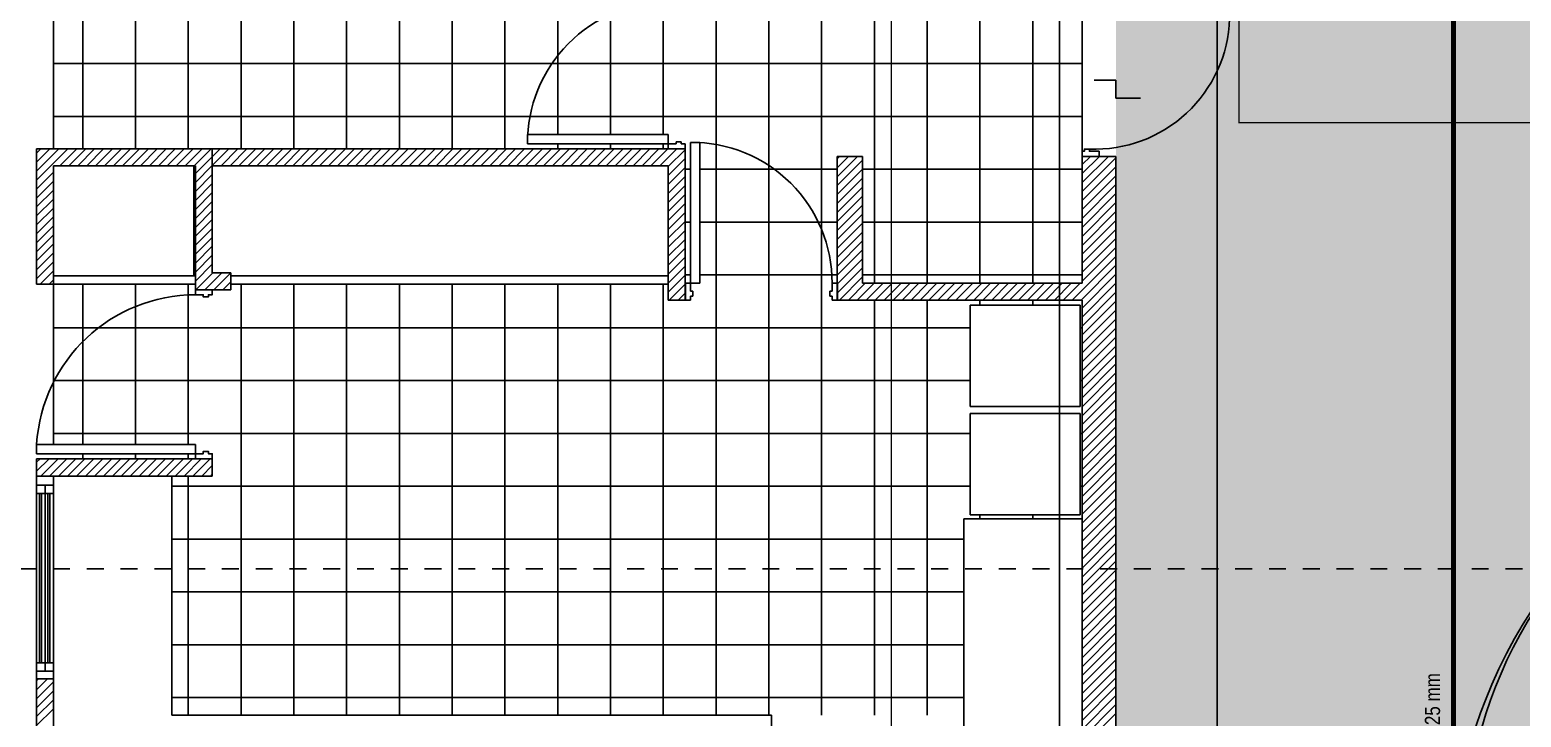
# Model space of a CAD drawing. Header units: metres. Extents: x -22 to 82, y -7 to 32.
# Drawn here: x 7.38 to 16.2, y 0.79 to 4.85 of the extents above; entities that cross this region are included whole.
import ezdxf

# ---------------------------------------------------------------- set-up
doc = ezdxf.new("R2010")
doc.units = ezdxf.units.M
doc.header["$LTSCALE"] = 2
doc.header["$MEASUREMENT"] = 0
for name, pattern in [('BORDER', [44.45, 12.7, -6.35, 12.7, -6.35, 0, -6.35]), ('DASHDOT', [25.4, 12.7, -6.35, 0, -6.35]), ('HIDDEN', [0.375, 0.25, -0.125])]:
    doc.linetypes.add(name, pattern=pattern)
for name, color, linetype in [('AGUA_FRIA', 170, 'HIDDEN'), ('AR-CARPINTERIA_015', 252, 'CONTINUOUS'), ('AR-CARPINTERIA_DET_01', 252, 'CONTINUOUS'), ('AR-CARPINTERIA_DET_BARRIDO', 252, 'CONTINUOUS'), ('PDF2_-FADE-IS-AC', 240, 'CONTINUOUS'), ('PDF2_-FADE-IS-AFMONT', 160, 'CONTINUOUS'), ('PDF2_-FADE-IS-TXT', 7, 'CONTINUOUS'), ('ZHATCH_VEREDA', 254, 'CONTINUOUS'), ('ZLINEA_DE_EJES', 6, 'BORDER'), ('ZSILUETAEDIFICIO', 253, 'CONTINUOUS')]:
    doc.layers.add(name, color=color, linetype=linetype)
doc.styles.add('SANSS___', font='sanss___.ttf')

# ---------------------------------------------------------------- blocks, each defined once
blk = doc.blocks.new('PCH09_-_PLANTA')
at = {"layer": 'AR-CARPINTERIA_015', "linetype": 'Continuous'}
blk.add_lwpolyline([(0.0866, 0.0528), (0.0366, 0.0528), (0.0366, 0.8728), (0.0866, 0.8728)], close=True, dxfattribs=at)
at = {"layer": 'AR-CARPINTERIA_DET_01', "linetype": 'Continuous'}
for points in [[(0, 0), (0, 0.0998), (0.0299, 0.0998), (0.0299, 0.0434), (0.0429, 0.0434), (0.0429, 0.0135), (0.0299, 0.0135), (0.0299, 0)], [(0.9, 0), (0.9, 0.0998), (0.8701, 0.0998), (0.8701, 0.0434), (0.8571, 0.0434), (0.8571, 0.0135), (0.8701, 0.0135), (0.8701, 0)]]:
    blk.add_lwpolyline(points, close=True, dxfattribs=at)
at = {"layer": 'AR-CARPINTERIA_DET_BARRIDO', "ltscale": 3}
blk.add_arc((0.0597, 0.0753), 0.798, 357.71319, 88.06891, dxfattribs=at)

msp = doc.modelspace()

# ---------------------------------------------------------------- hatches: boundary and pattern name
at = {"layer": 'ZHATCH_VEREDA'}
h = msp.add_hatch(color=256, dxfattribs=at)
h.dxf.hatch_style = 1
h.paths.add_polyline_path([(20.8054, 9.5), (13.8056, 9.5), (13.8056, -1.5), (20.8054, -1.5), (20.8054, 5.8), (21.5056, 5.8), (21.5056, 6.85), (20.8056, 6.85)])

# ---------------------------------------------------------------- linework, layer by layer
at = {"layer": 'AGUA_FRIA', "ltscale": 0.5, "const_width": 0.03}
msp.add_lwpolyline([(15.8038, -5.0408), (15.8038, 9.1958)], dxfattribs=at)
at = {"layer": 'PDF2_-FADE-IS-AC', "const_width": 0.01}
msp.add_lwpolyline([(13.4722, -0.0322), (13.4722, 6.1698)], dxfattribs=at)
at = {"layer": 'PDF2_-FADE-IS-AFMONT', "const_width": 0.00849, "elevation": 0}
msp.add_lwpolyline([(14.5344, 9.3109), (14.5344, 4.3053), (31.2491, 4.3053), (31.2406, 20.5), (-18.4644, 20.5)], dxfattribs=at)
at = {"layer": 'PDF2_-FADE-IS-AFMONT', "const_width": 0.00849}
msp.add_lwpolyline([(11.2311, 6.1987), (12.4759, 6.1995), (12.4759, -0.0709)], dxfattribs=at)
at = {"layer": 'ZLINEA_DE_EJES', "linetype": 'DASHDOT', "ltscale": 0.001}
msp.add_line((-20.6876, 1.6666, 0), (33.3816, 1.6666, 0), dxfattribs=at)
at = {"layer": 'ZSILUETAEDIFICIO'}
for p, q in [((14.4056, -0.6967), (14.4056, 8.8005)), ((7.5156, 4.15), (7.5156, 5.05, 0)), ((13.6056, 4.9763, 0), (13.6056, 4.1362, 0)), ((13.8056, 4.5563, 0), (13.6774, 4.5563, 0)), ((13.8056, 4.4503, 0), (13.8056, 4.5563, 0)), ((13.9507, 4.4503, 0), (13.8056, 4.4503, 0)), ((7.4156, 3.35, 0), (7.4156, 4.15, 0)), ((7.4156, 4.15, 0), (8.4557, 4.15, 0)), ((8.4557, 3.4175, 0), (8.4557, 4.15)), ((8.4557, 4.15), (11.2547, 4.15, 0)), ((11.2547, 4.15, 0), (11.2547, 3.2563, 0)), ((12.3056, 4.1063, 0), (12.1556, 4.1063, 0)), ((12.1556, 4.1063, 0), (12.1556, 3.2563, 0)), ((12.3056, 4.1063, 0), (12.3056, 3.3563, 0)), ((13.6056, 4.1063), (13.6056, 3.3563, 0)), ((13.6056, 4.1063), (13.8056, 4.1063)), ((13.8056, 4.1063), (13.8056, 0.8412, 0)), ((7.5156, 4.05), (8.3557, 4.05, 0)), ((7.5156, 4.05, 0), (7.5156, 3.35, 0)), ((8.3557, 3.3175, 0), (8.3557, 4.05, 0)), ((8.4557, 4.05, 0), (11.1547, 4.05, 0)), ((11.1547, 4.05, 0), (11.1547, 3.2563, 0)), ((7.5156, 3.4, 0), (8.3557, 3.4, 0)), ((8.5646, 3.4175, 0), (8.4557, 3.4175, 0)), ((8.5646, 3.3175, 0), (8.5646, 3.4175, 0)), ((8.5646, 3.4, 0), (11.1547, 3.4, 0)), ((12.3056, 3.3563, 0), (13.6056, 3.3563, 0)), ((7.5156, 3.35, 0), (7.4156, 3.35, 0)), ((7.5156, 3.35, 0), (8.3557, 3.35, 0)), ((7.5156, 2.4024, 0), (7.5156, 3.35)), ((8.3557, 3.3175, 0), (8.4557, 3.3175, 0)), ((8.4557, 3.3175, 0), (8.5646, 3.3175, 0)), ((8.5646, 3.35, 0), (11.1547, 3.35, 0)), ((8.9555, 3.35), (8.9556, 3.35)), ((11.1547, 3.2563, 0), (11.2547, 3.2563, 0)), ((12.1556, 3.2563, 0), (12.2556, 3.2563, 0)), ((12.2556, 3.2563, 0), (13.6056, 3.2563, 0)), ((13.5931, 3.2266), (12.9431, 3.2266)), ((12.9431, 3.2266), (12.9431, 2.6266)), ((13.5931, 2.6266), (13.5931, 3.2266)), ((13.6056, 3.2563, 0), (13.6056, 0.8412, 0)), ((12.9431, 2.6266), (13.5931, 2.6266)), ((13.5931, 2.5847), (12.9431, 2.5847)), ((12.9431, 2.5847), (12.9431, 1.9847)), ((13.5931, 1.9847), (13.5931, 2.5847)), ((8.4557, 2.3175, 0), (7.4156, 2.3175, 0)), ((7.4156, 2.215, 0), (7.4156, 2.3175, 0)), ((8.4557, 2.215, 0), (8.4557, 2.3175, 0)), ((8.4557, 2.215, 0), (7.4156, 2.215, 0)), ((8.2156, 0.8, 0), (8.2156, 2.215)), ((12.9056, 1.9609, 0), (13.6056, 1.9609, 0)), ((12.9056, 0.1, 0), (12.9056, 1.9609, 0)), ((12.9431, 1.9847), (13.5931, 1.9847)), ((7.4156, 1.0146, 0), (7.4156, 0.1, 0)), ((7.4156, 1.0146, 0), (7.5156, 1.0146, 0)), ((7.5156, 1.0146, 0), (7.5156, 0.1)), ((11.7656, 0.8, 0), (8.2156, 0.8, 0)), ((11.7656, 0.8, 0), (11.7656, 0.1355, 0)), ((12.9056, 0.1355, 0), (12.9056, 0.8, 0)), ((13.6056, 0.8412, 0), (13.6056, 0.3492, 0)), ((13.8056, 0.8412, 0), (13.8056, -0.1))]:
    msp.add_line(p, q, dxfattribs=at)
at = {"layer": 'ZSILUETAEDIFICIO', "ltscale": 0.5}
for q in [(14.4056, 8.8), (14.4056, 4.4063)]:
    msp.add_line((14.4056, 4.4063), q, dxfattribs=at)
at = {"layer": 'ZSILUETAEDIFICIO', "linetype": 'Continuous', "ltscale": 0.5}
for p, q in [((9.8758, 4.15), (9.8758, 6.6018)), ((9.5633, 4.15), (9.5633, 6.0857)), ((10.5008, 4.2349), (10.5008, 6.076)), ((10.8133, 4.2349), (10.8133, 5.7207)), ((9.2508, 4.15), (9.2508, 5.5725)), ((7.6883, 4.15), (7.6883, 5.05)), ((8.0008, 4.15), (8.0008, 5.05)), ((8.3133, 4.15), (8.3133, 5.05)), ((8.6258, 4.15), (8.6258, 5.05)), ((8.9383, 4.15), (8.9383, 5.05)), ((10.1883, 4.15), (10.1883, 5.0735)), ((11.1258, 4.2349), (11.1258, 5.05)), ((11.4383, 0.8), (11.4383, 5.05)), ((11.7508, 0.8), (11.7508, 5.05)), ((12.0633, 0.8), (12.0633, 5.05)), ((12.3758, 3.3563), (12.3758, 5.05)), ((12.6883, 3.3563), (12.6883, 5.05)), ((13.0008, 3.3563), (13.0008, 5.05)), ((13.3133, 3.3563), (13.3133, 5.05)), ((7.5156, 4.6546), (13.6056, 4.6546)), ((7.5156, 4.3421), (13.6056, 4.3421)), ((10.5008, 4.15), (10.5008, 4.1799)), ((10.8133, 4.15), (10.8133, 4.1799)), ((11.1258, 4.15), (11.1258, 4.1799)), ((11.2547, 4.0296), (11.2872, 4.0296)), ((11.3422, 4.0296), (12.1556, 4.0296)), ((12.3056, 4.0296), (13.6056, 4.0296)), ((11.2547, 3.7171), (11.2872, 3.7171)), ((11.3422, 3.7171), (12.1556, 3.7171)), ((12.3056, 3.7171), (13.6056, 3.7171)), ((11.2547, 3.4046), (11.2872, 3.4046)), ((11.3422, 3.4046), (12.1556, 3.4046)), ((12.3056, 3.4046), (13.6056, 3.4046)), ((7.6883, 2.4024), (7.6883, 3.35)), ((8.0008, 2.4024), (8.0008, 3.35)), ((8.3133, 2.4024), (8.3133, 3.35)), ((8.6258, 0.8), (8.6258, 3.35)), ((8.9383, 0.8), (8.9383, 3.35)), ((9.2508, 0.8), (9.2508, 3.35)), ((9.5633, 0.8), (9.5633, 3.35)), ((9.8758, 0.8), (9.8758, 3.35)), ((10.1883, 0.8), (10.1883, 3.35)), ((10.5008, 0.8), (10.5008, 3.35)), ((10.8133, 0.8), (10.8133, 3.35)), ((11.1258, 0.8), (11.1258, 3.35)), ((12.3758, 0.8), (12.3758, 3.2563)), ((12.6883, 0.8), (12.6883, 3.2563)), ((13.0008, 3.2224), (13.0008, 3.2563)), ((13.3133, 3.2224), (13.3133, 3.2563)), ((7.5156, 3.0921), (12.9431, 3.0921)), ((13.5944, 3.0921), (13.6056, 3.0921)), ((7.5156, 2.7796), (12.9431, 2.7796)), ((13.5944, 2.7796), (13.6056, 2.7796)), ((7.5156, 2.4671), (12.9431, 2.4671)), ((13.5944, 2.4671), (13.6056, 2.4671)), ((7.6883, 2.3175), (7.6883, 2.3474)), ((8.0008, 2.3175), (8.0008, 2.3474)), ((8.3133, 2.3175), (8.3133, 2.3474)), ((7.6883, 2.21), (7.6883, 2.215)), ((8.0008, 2.21), (8.0008, 2.215)), ((8.3133, 0.8), (8.3133, 2.215)), ((8.2156, 2.1546), (9.6656, 2.1546)), ((9.6656, 2.1546), (12.9431, 2.1546)), ((13.5944, 2.1546), (13.6056, 2.1546)), ((13.0008, 1.9609), (13.0008, 1.9847)), ((13.3133, 1.9609), (13.3133, 1.9847)), ((8.2156, 1.8421), (9.6656, 1.8421)), ((9.6656, 1.8421), (12.9056, 1.8421)), ((8.2156, 1.5296), (9.6656, 1.5296)), ((9.6656, 1.5296), (12.9056, 1.5296)), ((8.2156, 1.2171), (12.9056, 1.2171)), ((8.2156, 0.9046), (12.9056, 0.9046))]:
    msp.add_line(p, q, dxfattribs=at)
at = {"layer": 'ZSILUETAEDIFICIO', "linetype": 'Continuous'}
for p, q in [((7.4156, 4.125), (7.4406, 4.15)), ((7.4156, 4.072), (7.4936, 4.15)), ((7.4156, 4.0189), (7.5467, 4.15)), ((7.4156, 3.9659), (7.5997, 4.15)), ((7.5527, 4.05), (7.6527, 4.15)), ((7.6058, 4.05), (7.7058, 4.15)), ((7.6588, 4.05), (7.7588, 4.15)), ((7.7118, 4.05), (7.8118, 4.15)), ((7.7649, 4.05), (7.8649, 4.15)), ((7.8179, 4.05), (7.9179, 4.15)), ((7.8709, 4.05), (7.9709, 4.15)), ((7.924, 4.05), (8.024, 4.15)), ((7.977, 4.05), (8.077, 4.15)), ((8.03, 4.05), (8.13, 4.15)), ((8.0831, 4.05), (8.1831, 4.15)), ((8.1361, 4.05), (8.2361, 4.15)), ((8.1891, 4.05), (8.2891, 4.15)), ((8.2422, 4.05), (8.3422, 4.15)), ((8.2952, 4.05), (8.3952, 4.15)), ((8.3482, 4.05), (8.4482, 4.15)), ((8.4557, 4.1044), (8.5013, 4.15)), ((8.4557, 4.0514), (8.5543, 4.15)), ((8.5073, 4.05), (8.6073, 4.15)), ((8.5604, 4.05), (8.6604, 4.15)), ((8.6134, 4.05), (8.7134, 4.15)), ((8.6664, 4.05), (8.7664, 4.15)), ((8.7195, 4.05), (8.8195, 4.15)), ((8.7725, 4.05), (8.8725, 4.15)), ((8.8255, 4.05), (8.9255, 4.15)), ((8.8786, 4.05), (8.9786, 4.15)), ((8.9316, 4.05), (9.0316, 4.15)), ((8.9846, 4.05), (9.0846, 4.15)), ((9.0377, 4.05), (9.1377, 4.15)), ((9.0907, 4.05), (9.1907, 4.15)), ((9.1437, 4.05), (9.2437, 4.15)), ((9.1968, 4.05), (9.2968, 4.15)), ((9.2498, 4.05), (9.3498, 4.15)), ((9.3028, 4.05), (9.4028, 4.15)), ((9.3559, 4.05), (9.4559, 4.15)), ((9.4089, 4.05), (9.5089, 4.15)), ((9.4619, 4.05), (9.5619, 4.15)), ((9.515, 4.05), (9.615, 4.15)), ((9.568, 4.05), (9.668, 4.15)), ((9.621, 4.05), (9.721, 4.15)), ((9.6741, 4.05), (9.7741, 4.15)), ((9.7271, 4.05), (9.8271, 4.15)), ((9.7801, 4.05), (9.8801, 4.15)), ((9.8332, 4.05), (9.9332, 4.15)), ((9.8862, 4.05), (9.9862, 4.15)), ((9.9392, 4.05), (10.0392, 4.15)), ((9.9923, 4.05), (10.0923, 4.15)), ((10.0453, 4.05), (10.1453, 4.15)), ((10.0983, 4.05), (10.1983, 4.15)), ((10.1514, 4.05), (10.2514, 4.15)), ((10.2044, 4.05), (10.3044, 4.15)), ((10.2574, 4.05), (10.3574, 4.15)), ((10.3105, 4.05), (10.4105, 4.15)), ((10.3221, 4.1799, 0), (10.3221, 4.2349, 0)), ((10.3221, 4.2349, 0), (11.1548, 4.2349, 0)), ((11.1548, 4.1799, 0), (10.3221, 4.1799, 0)), ((10.3635, 4.05), (10.4635, 4.15)), ((10.4165, 4.05), (10.5165, 4.15)), ((10.4696, 4.05), (10.5696, 4.15)), ((10.5226, 4.05), (10.6226, 4.15)), ((10.5756, 4.05), (10.6756, 4.15)), ((10.6287, 4.05), (10.7287, 4.15)), ((10.6817, 4.05), (10.7817, 4.15)), ((10.7347, 4.05), (10.8347, 4.15)), ((10.7878, 4.05), (10.8878, 4.15)), ((10.8408, 4.05), (10.9408, 4.15)), ((10.8938, 4.05), (10.9938, 4.15)), ((10.9469, 4.05), (11.0469, 4.15)), ((10.9999, 4.05), (11.0999, 4.15)), ((11.0529, 4.05), (11.1529, 4.15)), ((11.106, 4.05), (11.206, 4.15)), ((11.1548, 4.2349, 0), (11.1548, 4.1799, 0)), ((11.1548, 4.1799, 0), (11.2013, 4.1799, 0)), ((11.1548, 4.15, 0), (11.1548, 4.1799, 0)), ((11.1548, 4.1799, 0), (11.2013, 4.1799, 0)), ((11.2547, 4.15, 0), (11.1548, 4.15, 0)), ((11.2013, 4.1799, 0), (11.2013, 4.1929, 0)), ((11.2013, 4.1929, 0), (11.2312, 4.1929, 0)), ((11.2013, 4.1799, 0), (11.2013, 4.1929, 0)), ((11.2013, 4.1929, 0), (11.2312, 4.1929, 0)), ((11.2312, 4.1929, 0), (11.2312, 4.1799, 0)), ((11.2312, 4.1799, 0), (11.2547, 4.1799, 0)), ((11.2547, 4.1799, 0), (11.2547, 4.15, 0)), ((11.2872, 3.3561, 0), (11.2872, 4.1889, 0)), ((11.2872, 4.1889, 0), (11.3422, 4.1889, 0)), ((11.3422, 4.1889, 0), (11.3422, 3.3561, 0)), ((8.3557, 4.0044), (8.4557, 4.1044)), ((11.1547, 4.0457), (11.2547, 4.1457)), ((11.1547, 3.9926), (11.2547, 4.0926)), ((12.1556, 4.092), (12.1699, 4.1063)), ((12.1556, 4.039), (12.2229, 4.1063)), ((12.1556, 3.986), (12.2759, 4.1063)), ((12.1556, 3.9329), (12.3056, 4.0829)), ((13.6056, 4.0571), (13.6548, 4.1063)), ((13.6056, 4.0041), (13.7078, 4.1063)), ((13.6056, 3.9511), (13.7609, 4.1063)), ((13.6056, 3.898), (13.8056, 4.098)), ((7.4156, 3.9129), (7.5156, 4.0129)), ((8.3467, 3.4, 0), (8.3467, 4.05, 0)), ((8.3557, 3.9514), (8.4557, 4.0514)), ((8.3557, 3.8984), (8.4557, 3.9984)), ((11.1547, 3.9396), (11.2547, 4.0396)), ((11.1547, 3.8866), (11.2547, 3.9866)), ((12.1556, 3.8799), (12.3056, 4.0299)), ((12.1556, 3.8269), (12.3056, 3.9769)), ((13.6056, 3.845), (13.8056, 4.045)), ((13.6056, 3.792), (13.8056, 3.992)), ((7.4156, 3.8598), (7.5156, 3.9598)), ((7.4156, 3.8068), (7.5156, 3.9068)), ((8.3557, 3.8453), (8.4557, 3.9453)), ((8.3557, 3.7923), (8.4557, 3.8923)), ((11.1547, 3.8335), (11.2547, 3.9335)), ((12.1556, 3.7738), (12.3056, 3.9238)), ((13.6056, 3.7389), (13.8056, 3.9389)), ((13.6056, 3.6859), (13.8056, 3.8859)), ((7.4156, 3.7538), (7.5156, 3.8538)), ((7.4156, 3.7007), (7.5156, 3.8007)), ((8.3557, 3.7393), (8.4557, 3.8393)), ((11.1547, 3.7805), (11.2547, 3.8805)), ((11.1547, 3.7275), (11.2547, 3.8275)), ((12.1556, 3.7208), (12.3056, 3.8708)), ((12.1556, 3.6678), (12.3056, 3.8178)), ((13.6056, 3.6329), (13.8056, 3.8329)), ((7.4156, 3.6477), (7.5156, 3.7477)), ((8.3557, 3.6862), (8.4557, 3.7862)), ((8.3557, 3.6332), (8.4557, 3.7332)), ((11.1547, 3.6744), (11.2547, 3.7744)), ((11.1547, 3.6214), (11.2547, 3.7214)), ((12.1556, 3.6147), (12.3056, 3.7647)), ((12.1556, 3.5617), (12.3056, 3.7117)), ((13.6056, 3.5798), (13.8056, 3.7798)), ((13.6056, 3.5268), (13.8056, 3.7268)), ((7.4156, 3.5947), (7.5156, 3.6947)), ((7.4156, 3.5416), (7.5156, 3.6416)), ((8.3557, 3.5802), (8.4557, 3.6802)), ((8.3557, 3.5271), (8.4557, 3.6271)), ((11.1547, 3.5684), (11.2547, 3.6684)), ((12.1556, 3.5087), (12.3056, 3.6587)), ((13.6056, 3.4738), (13.8056, 3.6738)), ((13.6056, 3.4207), (13.8056, 3.6207)), ((7.4156, 3.4886), (7.5156, 3.5886)), ((7.4156, 3.4356), (7.5156, 3.5356)), ((8.3557, 3.4741), (8.4557, 3.5741)), ((11.1547, 3.5153), (11.2547, 3.6153)), ((11.1547, 3.4623), (11.2547, 3.5623)), ((12.1556, 3.4556), (12.3056, 3.6056)), ((12.1556, 3.4026), (12.3056, 3.5526)), ((13.6056, 3.3677), (13.8056, 3.5677)), ((7.4156, 3.3825), (7.5156, 3.4825)), ((8.3557, 3.4211), (8.4557, 3.5211)), ((8.3557, 3.3681), (8.4557, 3.4681)), ((11.1547, 3.4093), (11.2547, 3.5093)), ((11.1547, 3.3563), (11.2547, 3.4563)), ((12.1556, 3.3496), (12.3056, 3.4996)), ((12.1556, 3.2965), (12.3056, 3.4465)), ((13.5472, 3.2563), (13.8056, 3.5147)), ((13.6003, 3.2563), (13.8056, 3.4616)), ((7.4361, 3.35), (7.5156, 3.4295)), ((7.4891, 3.35), (7.5156, 3.3765)), ((8.3582, 3.3175), (8.4582, 3.4175)), ((8.4112, 3.3175), (8.5112, 3.4175)), ((8.4643, 3.3175), (8.5643, 3.4175)), ((8.5173, 3.3175), (8.5646, 3.3648)), ((11.1547, 3.3032), (11.2547, 3.4032)), ((11.2572, 3.2563, 0), (11.2572, 3.3561, 0)), ((11.2572, 3.3561, 0), (11.2872, 3.3561, 0)), ((11.2872, 3.3561, 0), (11.2872, 3.3097, 0)), ((11.3422, 3.3561, 0), (11.2872, 3.3561, 0)), ((11.2872, 3.3561, 0), (11.2872, 3.3097, 0)), ((12.1573, 3.3561, 0), (12.1247, 3.3561, 0)), ((12.1247, 3.3561, 0), (12.1247, 3.3097, 0)), ((12.1573, 3.2563, 0), (12.1573, 3.3561, 0)), ((12.1684, 3.2563), (12.3056, 3.3935)), ((12.2214, 3.2563), (12.3214, 3.3563)), ((12.2745, 3.2563), (12.3745, 3.3563)), ((12.3275, 3.2563), (12.4275, 3.3563)), ((12.3805, 3.2563), (12.4805, 3.3563)), ((12.4336, 3.2563), (12.5336, 3.3563)), ((12.4866, 3.2563), (12.5866, 3.3563)), ((12.5396, 3.2563), (12.6396, 3.3563)), ((12.5927, 3.2563), (12.6927, 3.3563)), ((12.6457, 3.2563), (12.7457, 3.3563)), ((12.6987, 3.2563), (12.7987, 3.3563)), ((12.7518, 3.2563), (12.8518, 3.3563)), ((12.8048, 3.2563), (12.9048, 3.3563)), ((12.8578, 3.2563), (12.9578, 3.3563)), ((12.9109, 3.2563), (13.0109, 3.3563)), ((12.9639, 3.2563), (13.0639, 3.3563)), ((13.0169, 3.2563), (13.1169, 3.3563)), ((13.07, 3.2563), (13.17, 3.3563)), ((13.123, 3.2563), (13.223, 3.3563)), ((13.176, 3.2563), (13.276, 3.3563)), ((13.2291, 3.2563), (13.3291, 3.3563)), ((13.2821, 3.2563), (13.3821, 3.3563)), ((13.3351, 3.2563), (13.4351, 3.3563)), ((13.3881, 3.2563), (13.4881, 3.3563)), ((13.4412, 3.2563), (13.5412, 3.3563)), ((13.4942, 3.2563), (13.5942, 3.3563)), ((13.6056, 3.2086), (13.8056, 3.4086)), ((13.6056, 3.1556), (13.8056, 3.3556)), ((11.1608, 3.2563), (11.2547, 3.3502)), ((11.2138, 3.2563), (11.2547, 3.2972)), ((11.2872, 3.3097, 0), (11.3002, 3.3097, 0)), ((11.2872, 3.3097, 0), (11.3002, 3.3097, 0)), ((11.3002, 3.2797, 0), (11.2872, 3.2797, 0)), ((11.2872, 3.2797, 0), (11.2872, 3.2563, 0)), ((11.3002, 3.3097, 0), (11.3002, 3.2797, 0)), ((11.3002, 3.3097, 0), (11.3002, 3.2797, 0)), ((12.1247, 3.3097, 0), (12.1117, 3.3097, 0)), ((12.1117, 3.3097, 0), (12.1117, 3.2797, 0)), ((12.1117, 3.2797, 0), (12.1247, 3.2797, 0)), ((12.1247, 3.2797, 0), (12.1247, 3.2563, 0)), ((13.6056, 3.1025), (13.8056, 3.3025)), ((11.2872, 3.2563, 0), (11.2572, 3.2563, 0)), ((12.1247, 3.2563, 0), (12.1573, 3.2563, 0)), ((13.6056, 3.0495), (13.8056, 3.2495)), ((13.6056, 2.9965), (13.8056, 3.1965)), ((13.6056, 2.9434), (13.8056, 3.1434)), ((13.6056, 2.8904), (13.8056, 3.0904)), ((13.6056, 2.8374), (13.8056, 3.0374)), ((13.6056, 2.7843), (13.8056, 2.9843)), ((13.6056, 2.7313), (13.8056, 2.9313)), ((13.6056, 2.6783), (13.8056, 2.8783)), ((13.6056, 2.6252), (13.8056, 2.8252)), ((13.6056, 2.5722), (13.8056, 2.7722)), ((13.6056, 2.5192), (13.8056, 2.7192)), ((13.6056, 2.4661), (13.8056, 2.6661)), ((13.6056, 2.4131), (13.8056, 2.6131)), ((13.6056, 2.3601), (13.8056, 2.5601)), ((13.6056, 2.307), (13.8056, 2.507)), ((13.6056, 2.254), (13.8056, 2.454)), ((13.6056, 2.201), (13.8056, 2.401)), ((7.4156, 2.2972, 0), (7.436, 2.3175, 0)), ((7.4156, 2.2441, 0), (7.489, 2.3175, 0)), ((7.4396, 2.215, 0), (7.542, 2.3175, 0)), ((7.4926, 2.215, 0), (7.5951, 2.3175, 0)), ((7.5456, 2.215, 0), (7.6481, 2.3175, 0)), ((7.5987, 2.215, 0), (7.7011, 2.3175, 0)), ((7.6517, 2.215, 0), (7.7542, 2.3175, 0)), ((7.7047, 2.215, 0), (7.8072, 2.3175, 0)), ((7.7577, 2.215, 0), (7.8602, 2.3175, 0)), ((7.8108, 2.215, 0), (7.9133, 2.3175, 0)), ((7.8638, 2.215, 0), (7.9663, 2.3175, 0)), ((7.9168, 2.215, 0), (8.0193, 2.3175, 0)), ((7.9699, 2.215, 0), (8.0724, 2.3175, 0)), ((8.0229, 2.215, 0), (8.1254, 2.3175, 0)), ((8.0759, 2.215, 0), (8.1784, 2.3175, 0)), ((8.129, 2.215, 0), (8.2315, 2.3175, 0)), ((8.182, 2.215, 0), (8.2845, 2.3175, 0)), ((8.235, 2.215, 0), (8.3375, 2.3175, 0)), ((8.2881, 2.215, 0), (8.3906, 2.3175, 0)), ((8.3411, 2.215, 0), (8.4436, 2.3175, 0)), ((13.6056, 2.1479), (13.8056, 2.3479)), ((7.4156, 1.0146, 0), (7.4156, 2.2146, 0)), ((7.5156, 2.163, 0), (7.5156, 2.215, 0)), ((7.5156, 2.1611, 0), (7.5156, 2.215, 0)), ((8.3941, 2.215, 0), (8.4557, 2.2766, 0)), ((8.4472, 2.215, 0), (8.4557, 2.2236, 0)), ((13.6056, 2.0949), (13.8056, 2.2949)), ((13.6056, 2.0419), (13.8056, 2.2419)), ((7.5156, 2.1611, 0), (7.4156, 2.1611, 0)), ((7.4653, 2.1611, 0), (7.4653, 2.1127, 0)), ((7.4653, 2.1127, 0), (7.4653, 2.1611, 0)), ((7.5156, 1.0146, 0), (7.5156, 2.1611, 0)), ((13.6056, 1.9888), (13.8056, 2.1888)), ((13.6056, 1.9358), (13.8056, 2.1358)), ((7.4156, 2.1127, 0), (7.5156, 2.1127, 0)), ((7.4321, 2.1127, 0), (7.4321, 1.1101, 0)), ((7.4442, 1.1101, 0), (7.4442, 2.1127, 0)), ((7.4653, 2.1127, 0), (7.4653, 1.0607, 0)), ((7.4653, 2.1127, 0), (7.4653, 1.0607, 0)), ((7.4824, 2.1127, 0), (7.4824, 1.1101, 0)), ((7.4945, 1.1101, 0), (7.4945, 2.1127, 0)), ((13.6056, 1.8828), (13.8056, 2.0828)), ((13.6056, 1.8297), (13.8056, 2.0297)), ((13.6056, 1.7767), (13.8056, 1.9767)), ((13.6056, 1.7237), (13.8056, 1.9237)), ((13.6056, 1.6706), (13.8056, 1.8706)), ((13.6056, 1.6176), (13.8056, 1.8176)), ((13.6056, 1.5646), (13.8056, 1.7646)), ((13.6056, 1.5115), (13.8056, 1.7115)), ((13.6056, 1.4585), (13.8056, 1.6585)), ((13.6056, 1.4055), (13.8056, 1.6055)), ((13.6056, 1.3524), (13.8056, 1.5524)), ((13.6056, 1.2994), (13.8056, 1.4994)), ((13.6056, 1.2464), (13.8056, 1.4464)), ((13.6056, 1.1933), (13.8056, 1.3933)), ((13.6056, 1.1403), (13.8056, 1.3403)), ((13.6056, 1.0873), (13.8056, 1.2873)), ((13.6056, 1.0342), (13.8056, 1.2342)), ((13.6056, 0.9812), (13.8056, 1.1812)), ((7.4156, 1.1101, 0), (7.5156, 1.1101, 0)), ((7.5156, 1.0607, 0), (7.4156, 1.0606, 0)), ((7.4653, 1.0607, 0), (7.4653, 1.1109, 0)), ((7.4653, 1.1109, 0), (7.4653, 1.0607, 0)), ((7.4653, 1.0607, 0), (7.4653, 1.1109, 0)), ((13.6056, 0.9282), (13.8056, 1.1282)), ((13.6056, 0.8751), (13.8056, 1.0751)), ((7.4156, 1.0038, 0), (7.4264, 1.0146, 0)), ((7.4156, 0.9508, 0), (7.4794, 1.0146, 0)), ((7.4156, 0.8978, 0), (7.5156, 0.9978, 0)), ((13.6056, 0.8221), (13.8056, 1.0221)), ((7.4156, 0.8447, 0), (7.5156, 0.9447, 0)), ((7.4156, 0.7917, 0), (7.5156, 0.8917, 0)), ((13.6056, 0.7691), (13.8056, 0.9691)), ((13.6056, 0.716), (13.8056, 0.916)), ((7.4156, 0.7387, 0), (7.5156, 0.8387, 0)), ((13.6056, 0.663), (13.8056, 0.863)), ((13.6056, 0.61), (13.8056, 0.81))]:
    msp.add_line(p, q, dxfattribs=at)
at = {"layer": 'ZSILUETAEDIFICIO', "linetype": 'Continuous', "elevation": 0}
for points in [[(8.4557, 3.3175), (8.3557, 3.3175), (8.3557, 3.2875), (8.4023, 3.2875), (8.4023, 3.2746), (8.4323, 3.2746), (8.4323, 3.2875), (8.4557, 3.2875)], [(8.3557, 2.4024), (8.3557, 2.3474), (7.4156, 2.3474), (7.4156, 2.4024)], [(8.4557, 2.3175), (8.3557, 2.3175), (8.3557, 2.3474), (8.4023, 2.3474), (8.4023, 2.3604), (8.4323, 2.3604), (8.4323, 2.3474), (8.4557, 2.3474)]]:
    msp.add_lwpolyline(points, close=True, dxfattribs=at)
at = {"layer": 'ZSILUETAEDIFICIO', "ltscale": 3}
for centre, radius, start, end in [((11.1515, 4.188, 0), 0.8295, 89.77013, 180.55581), ((11.2952, 3.3594, 0), 0.8295, 359.77013, 90.55581), ((8.3569, 2.3444, 0), 0.9432, 90.07365, 176.41963)]:
    msp.add_arc(centre, radius, start, end, dxfattribs=at)
at = {"layer": 'ZSILUETAEDIFICIO'}
for points, start_tangent, end_tangent in [([(20.6726, 1.7381), (21.2247, 0.0615), (20.1009, -2.2265), (17.7154, -2.4238), (15.8819, -0.0174), (17.1437, 2.251), (20.6726, 1.7381)], (0.658708, -0.76016), (0.658708, -0.76016)), ([(20.1547, -2.0681), (18.4781, -2.6202), (16.19, -1.4964), (15.9928, 0.8891), (18.3992, 2.7226), (20.6675, 1.4609), (20.1547, -2.0681)], (-0.76016, -0.658708), (-0.76016, -0.658708))]:
    msp.add_spline(points, degree=3, dxfattribs=dict(at, start_tangent=start_tangent, end_tangent=end_tangent))

# ---------------------------------------------------------------- block references
at = {"layer": 'ZSILUETAEDIFICIO', "rotation": 270}
msp.add_blockref('PCH09_-_PLANTA', (13.6056, 5.0063, 0), dxfattribs=at)

# ---------------------------------------------------------------- texts
at = {"layer": 'PDF2_-FADE-IS-TXT', "style": 'SANSS___', "width": 0.8}
msp.add_text('Caño termofusion 25 mm ', height=0.09, rotation=90, dxfattribs=at).set_placement((15.7247, -0.0802))

doc.saveas('drawing.dxf')
